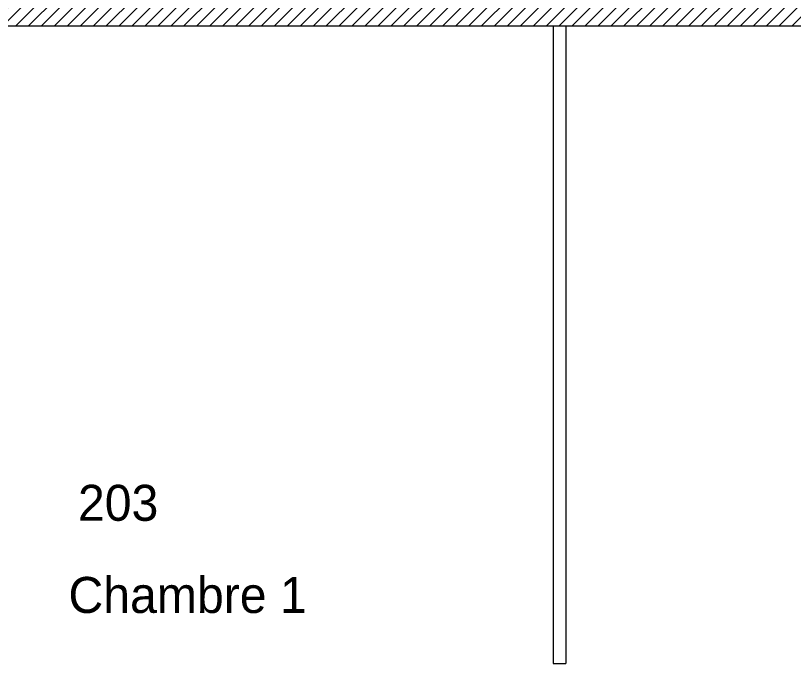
# Model space of a CAD drawing. Header units: centimetres. Extents: x -6341 to 23117, y -10090 to 8065.
# Drawn here: x 5312.3 to 5617.1, y -4466.4 to -4212.4 of the extents above; entities that cross this region are included whole.
import ezdxf

# ---------------------------------------------------------------- set-up
doc = ezdxf.new("R2010")
doc.units = ezdxf.units.CM
doc.header["$LTSCALE"] = 12.7
doc.layers.add('B Général', color=7, linetype='Continuous', lineweight=5)
doc.layers.add('C ANNOTATIONS-texte', color=7, linetype='Continuous', lineweight=5)
doc.styles.add('Eurostile', font='')
doc.styles.get('Eurostile').set_extended_font_data('Eurostile')

msp = doc.modelspace()

# ---------------------------------------------------------------- hatches: boundary and pattern name
at = {"layer": 'B Général', "linetype": 'Continuous', "lineweight": 5}
h = msp.add_hatch(dxfattribs=at)
h.set_pattern_fill('50_BETON', style=0, pattern_type=2)
h.set_pattern_definition([(45, (0, 0), (2.4253472, -2.6458333), [])])
h.paths.add_polyline_path([(6191.89, -4216.37), (6207.89, -4196.37), (3520.92, -4196.37), (3536.92, -4216.37)])

# ---------------------------------------------------------------- linework, layer by layer
at = {"layer": 'B Général', "color": 7, "linetype": 'Continuous', "lineweight": 5}
for p, q in [((3546.92, -4216.37), (6181.89, -4216.37)), ((5203.04, -4216.37), (6181.89, -4216.37)), ((5522.96, -4216.37), (5522.96, -4466.37)), ((5522.96, -4216.37), (5527.96, -4216.37)), ((5527.96, -4216.37), (5527.96, -4466.37)), ((5522.96, -4466.37), (5527.96, -4466.37))]:
    msp.add_line(p, q, dxfattribs=at)
at = {"layer": 'B Général', "color": 7, "linetype": 'Continuous', "lineweight": 13}
for p, q in [((5522.96, -4216.37), (5522.96, -4466.37)), ((5527.96, -4216.37), (5527.96, -4466.37))]:
    msp.add_line(p, q, dxfattribs=at)

# ---------------------------------------------------------------- texts
at = {"layer": 'B Général', "color": 7, "insert": (5352.51, -4396.34), "char_height": 14.118, "attachment_point": 2, "line_spacing_factor": 0.894142, "style": 'Eurostile'}
msp.add_mtext('203', dxfattribs=at)
at = {"layer": 'C ANNOTATIONS-texte', "color": 7, "insert": (5333.04, -4432.46), "char_height": 14.118, "attachment_point": 1, "rotation": 0, "line_spacing_factor": 0.894142, "style": 'Eurostile'}
msp.add_mtext('Chambre 1', dxfattribs=at)

doc.saveas('drawing.dxf')
